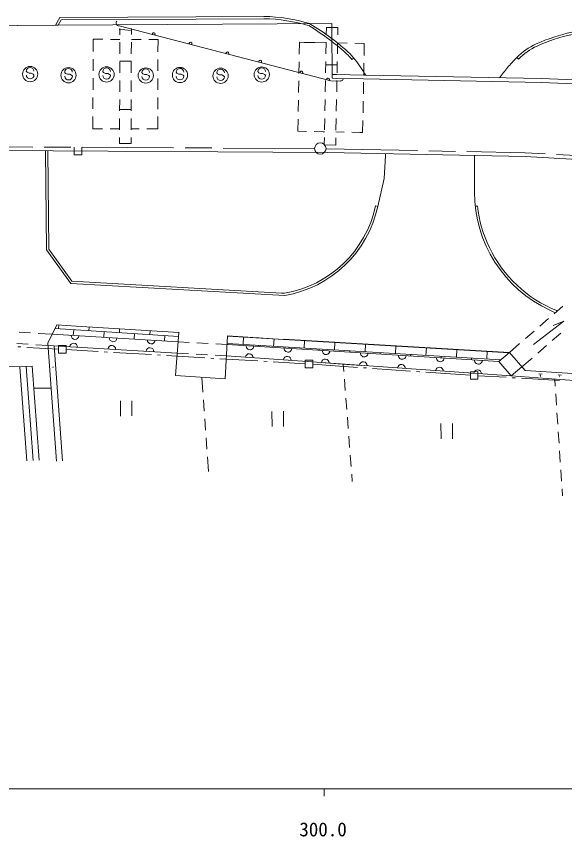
# Model space of a CAD drawing. Units: millimetres, scale not verified. Extents: x 40000 to 680000, y 20000 to 380000.
# Drawn here: x 327580 to 399558, y 198715 to 306319 of the extents above; entities that cross this region are included whole.
import ezdxf
from ezdxf.enums import TextEntityAlignment as Align

# ---------------------------------------------------------------- set-up
doc = ezdxf.new("R2010")
doc.units = ezdxf.units.MM
doc.header["$LTSCALE"] = 1000
doc.linetypes.add('CHAIN', pattern=[18.5, 12, -1.5, 3.5, -1.5])
for name, color, linetype, lineweight in [('M-BGD', 7, 'Continuous', 13), ('M-BMK', 2, 'CHAIN', 13), ('M-BMK-ROW', 30, 'Continuous', 13), ('M-BMK-SRVR', 3, 'Continuous', 13), ('M-STR-STR1', 1, 'Continuous', 13), ('M-STR-STRC', 7, 'Continuous', 13), ('M-TTL-BAND', 7, 'Continuous', 13)]:
    doc.layers.add(name, color=color, linetype=linetype, lineweight=lineweight)
doc.styles.add('ＭＳ ゴシック', font='')
doc.styles.get('ＭＳ ゴシック').set_extended_font_data('MS Gothic')

msp = doc.modelspace()

# ---------------------------------------------------------------- linework, layer by layer
at = {"layer": 'M-BGD'}
for p, q in [((332710, 305174), (333298, 306177)), ((333061, 305175), (333469, 305877)), ((360089, 306319), (333298, 306177)), ((360090, 306019), (333469, 305877)), ((341064, 305072), (368862, 297846)), ((371637, 300670), (371886, 300841)), ((393511, 300715), (393290, 300924)), ((369031, 298197), (369028, 298698)), ((369665, 298185), (369031, 298197)), ((373174, 298116), (369665, 298185)), ((396486, 297660), (373174, 298116)), ((368862, 297846), (370134, 297840)), ((396476, 297660), (405030, 297319)), ((331405, 288683), (331539, 275703)), ((331705, 288684), (331829, 275795)), ((335159, 289157), (335152, 288155)), ((336154, 288149), (336160, 289150)), ((335152, 288155), (336154, 288149)), ((376037, 288035), (375847, 285040)), ((387746, 287785), (387711, 283277)), ((375847, 285040), (375048, 281391)), ((374747, 281450), (375048, 281391)), ((387808, 281415), (388108, 281436)), ((331539, 275703), (334719, 271277)), ((331829, 275795), (334879, 271568)), ((334719, 271277), (362819, 269701)), ((334879, 271568), (362367, 270030)), ((362367, 270030), (362768, 270001)), ((399327, 268299), (398191, 267318)), ((397600, 267777), (398332, 267439)), ((398471, 267720), (398602, 267670)), ((332895, 265863), (331712, 263435)), ((335420, 265701), (332895, 265863)), ((333135, 265853), (333097, 265342)), ((395472, 263283), (399438, 266341)), ((397434, 266665), (396299, 265684)), ((398047, 265765), (399438, 266341)), ((327938, 264900), (329435, 264803)), ((330433, 264739), (332288, 264619)), ((348855, 264335), (332656, 265371)), ((335101, 265219), (335053, 264448)), ((348904, 264836), (335420, 265701)), ((337133, 265597), (337094, 265086)), ((339098, 264962), (339050, 264221)), ((341130, 265340), (341101, 264829)), ((343095, 264706), (343047, 263984)), ((345127, 265083), (345099, 264572)), ((348904, 264836), (348452, 259225)), ((348864, 264806), (348934, 264876)), ((395542, 265031), (394407, 264050)), ((399074, 264767), (397938, 263787)), ((332288, 264619), (348808, 263644)), ((347092, 264449), (347044, 263748)), ((348768, 263613), (348837, 263684)), ((350281, 263559), (348808, 263644)), ((355315, 264427), (355004, 258787)), ((392271, 262200), (355305, 264387)), ((362668, 263951), (355315, 264427)), ((355415, 264417), (355415, 264387)), ((357409, 264264), (357352, 263262)), ((359412, 264181), (359412, 264151)), ((361416, 264027), (361349, 263026)), ((362668, 263982), (392311, 262240)), ((363419, 263944), (363410, 263914)), ((365413, 263791), (365356, 262789)), ((367417, 263707), (367417, 263677)), ((327628, 263412), (329125, 263314)), ((330123, 263249), (331733, 263144)), ((331712, 263435), (332826, 247964)), ((331733, 263144), (348682, 262151)), ((332534, 263087), (333617, 248027)), ((352777, 263416), (351279, 263502)), ((355249, 263275), (353775, 263359)), ((355249, 263275), (390923, 261034)), ((391182, 261265), (355259, 263385)), ((355359, 263386), (355349, 263265)), ((359356, 263149), (359346, 263019)), ((363353, 262912), (363343, 262772)), ((367350, 262675), (367340, 262515)), ((369410, 263554), (369354, 262552)), ((371414, 263471), (371414, 263441)), ((373407, 263317), (373351, 262315)), ((375411, 263234), (375411, 263204)), ((377414, 263081), (377348, 262079)), ((379408, 262997), (379408, 262967)), ((381411, 262844), (381355, 261842)), ((383415, 262771), (383405, 262731)), ((385408, 262607), (385352, 261615)), ((393650, 263397), (392311, 262240)), ((397181, 263133), (396046, 262153)), ((350171, 262064), (348682, 262151)), ((352667, 261918), (351169, 262005)), ((355154, 261772), (353665, 261859)), ((355144, 261782), (355154, 261772)), ((355164, 261772), (355154, 261772)), ((355154, 261772), (355174, 261772)), ((355154, 261772), (392562, 259146)), ((371357, 262439), (371338, 262269)), ((375354, 262202), (375345, 262012)), ((379351, 261965), (379342, 261765)), ((383348, 261729), (383339, 261518)), ((387345, 261492), (387336, 261262)), ((387412, 262534), (387412, 262494)), ((389406, 262370), (389349, 261379)), ((392311, 262240), (390923, 261034)), ((391409, 262297), (391409, 262257)), ((392311, 262240), (394382, 259844)), ((395289, 261500), (393950, 260343)), ((324891, 260397), (329649, 260423)), ((329649, 260423), (330562, 248117)), ((368127, 260865), (370341, 260703)), ((370341, 260703), (371584, 260617)), ((370502, 260693), (370575, 259739)), ((371584, 260617), (372826, 260531)), ((390923, 261034), (392562, 259146)), ((328046, 260307), (328970, 248001)), ((328848, 260370), (329771, 248064)), ((332363, 260302), (332363, 260272)), ((332363, 260282), (332443, 260292)), ((387242, 259519), (388174, 259452)), ((393950, 260343), (392562, 259146)), ((406003, 259112), (394382, 259844)), ((396166, 259409), (396617, 259380)), ((355004, 258777), (348452, 259225)), ((351928, 258987), (352066, 257033)), ((370651, 258741), (370765, 257246)), ((392562, 259146), (408370, 257989)), ((396327, 259259), (396447, 259260)), ((396368, 259119), (396388, 259119)), ((396378, 259119), (396378, 259089)), ((398262, 258725), (398323, 257805)), ((398691, 259277), (399131, 259249)), ((398841, 259128), (398952, 259128)), ((398882, 258998), (398902, 258998)), ((398892, 258998), (398892, 258978)), ((329859, 257529), (332132, 257547)), ((370841, 256249), (370956, 254753)), ((398390, 256807), (398490, 255310)), ((341242, 255896), (341249, 253892)), ((342745, 255901), (342751, 253898)), ((352137, 256036), (352242, 254539)), ((361138, 254501), (361145, 252498)), ((362641, 254507), (362647, 252503)), ((398557, 254313), (398657, 252816)), ((352313, 253542), (352418, 252046)), ((371032, 253756), (371146, 252260)), ((383328, 252905), (383335, 250902)), ((384831, 252910), (384838, 250907)), ((398724, 251818), (398824, 250321)), ((352488, 251048), (352594, 249552)), ((371222, 251263), (371337, 249768)), ((371413, 248770), (371527, 247275)), ((398891, 249324), (398991, 247827)), ((352664, 248554), (352802, 246601)), ((399058, 246829), (399158, 245333)), ((371603, 246278), (371676, 245323)), ((399224, 244335), (399286, 243415))]:
    msp.add_line(p, q, dxfattribs=at)
for centre, radius, start, end in [((341092, 305483), 411, 146.52364, 266.00872), ((359763, 284634), 21383, 72.96686, 89.15629), ((359763, 284634), 21684, 72.96686, 89.15629), ((349620, 277859), 31770, 47.25627, 59.04493), ((349620, 277859), 32070, 47.25627, 59.04493), ((405860, 280165), 24678, 91.02947, 114.0246), ((405860, 280165), 24378, 91.02947, 114.0246), ((345604, 304006), 180, 308.56652, 202.30632), ((350446, 302750), 180, 308.56652, 202.30632), ((399359, 295056), 8433, 114.90844, 136.00376), ((399359, 295056), 8133, 114.90844, 136.00376), ((355298, 301485), 180, 308.56652, 202.30632), ((357714, 289174), 18349, 33.25186, 41.83861), ((359599, 300388), 180, 308.56652, 202.30632), ((357714, 289174), 18048, 39.53184, 41.83861), ((405864, 287877), 18118, 133.94413, 139.69475), ((364992, 298964), 180, 308.56652, 202.30632), ((357714, 289174), 18349, 32.54768, 33.25186), ((405864, 287877), 18118, 139.69475, 144.9906), ((368491, 298055), 180, 308.56652, 202.30632), ((370193, 298121), 280, 258.60215, 3.70337), ((357714, 289174), 18349, 31.35975, 32.54768), ((357714, 289174), 18349, 30.92283, 31.35975), ((357714, 289174), 18349, 356.42587, 357.29071), ((405864, 287877), 18118, 179.41594, 180.31293), ((404778, 283256), 17057, 179.93535, 245.15288), ((360324, 284546), 14743, 279.53183, 347.86911), ((360324, 284546), 15044, 279.53183, 347.86911), ((404778, 283256), 16756, 186.25667, 205.67688), ((404778, 283256), 16756, 205.67688, 247.94879), ((335284, 264439), 501, 176.65351, 356.65351), ((340283, 264145), 501, 176.65351, 356.65351), ((345281, 263852), 501, 176.65351, 356.65351), ((335109, 262946), 501, 356.65301, 176.65301), ((340107, 262652), 501, 356.65301, 176.65301), ((345106, 262359), 501, 356.65301, 176.65301), ((358244, 263085), 501, 176.41039, 356.41039), ((363243, 262772), 501, 176.41039, 356.41039), ((358149, 261562), 501, 355.97271, 175.97271), ((363148, 261219), 501, 355.97271, 175.97271), ((368242, 262458), 501, 176.41039, 356.41039), ((373241, 262145), 501, 176.41039, 356.41039), ((378240, 261831), 501, 176.41039, 356.41039), ((383239, 261518), 501, 176.41039, 356.41039), ((368137, 260865), 501, 355.97271, 175.97271), ((373136, 260512), 501, 355.97271, 175.97271), ((378135, 260158), 501, 355.97271, 175.97271), ((388238, 261205), 501, 176.41039, 356.41039), ((383124, 259805), 501, 355.97271, 175.97271), ((388124, 259452), 501, 355.97271, 175.97271)]:
    msp.add_arc(centre, radius, start, end, dxfattribs=at)
at = {"layer": 'M-BMK'}
for p, q in [((366729, 288985), (268123, 289508)), ((368231, 288960), (394394, 288418)), ((465899, 284687), (394394, 288418))]:
    msp.add_line(p, q, dxfattribs=at)
at = {"layer": 'M-BMK-ROW'}
for p, q in [((327774, 262970), (328174, 262947)), ((328972, 262902), (333116, 262668)), ((333115, 263139), (334116, 263143)), ((333118, 262138), (333115, 263139)), ((334116, 263143), (334120, 262141)), ((334118, 262612), (338326, 262361)), ((334120, 262141), (333118, 262138)), ((339125, 262314), (339524, 262290)), ((340323, 262243), (345314, 261946)), ((346112, 261899), (346512, 261875)), ((347310, 261827), (352301, 261531)), ((353100, 261483), (353499, 261459)), ((354298, 261412), (359289, 261115)), ((360088, 261068), (360487, 261044)), ((361286, 260996), (365494, 260746)), ((365492, 261217), (366494, 261220)), ((365495, 260215), (365492, 261217)), ((366494, 261220), (366497, 260219)), ((366495, 260679), (372350, 260274)), ((366497, 260219), (365495, 260215)), ((373148, 260219), (373547, 260192)), ((374345, 260136), (379333, 259791)), ((380131, 259736), (380530, 259708)), ((381328, 259653), (387183, 259248)), ((387181, 259709), (388183, 259712)), ((387185, 258707), (387181, 259709)), ((388183, 259712), (388186, 258711)), ((388186, 258711), (387185, 258707)), ((388185, 259181), (391891, 258968)), ((392690, 258922), (393090, 258899)), ((393888, 258853), (398880, 258565))]:
    msp.add_line(p, q, dxfattribs=at)
at = {"layer": 'M-BMK-SRVR'}
msp.add_circle((367480, 288977), 751, dxfattribs=at)
at = {"layer": 'M-STR-STR1'}
for p, q in [((327753, 305147), (295747, 303865)), ((332710, 305174), (327713, 305146)), ((333061, 305175), (332710, 305174)), ((368986, 305368), (333061, 305175)), ((342558, 304476), (341065, 304661)), ((341175, 304712), (341173, 303920)), ((342677, 304727), (342675, 303925)), ((368287, 304865), (368269, 303921)), ((368287, 304865), (369789, 304870)), ((368986, 305368), (368990, 304867)), ((368990, 304867), (368999, 303412)), ((369789, 304870), (369771, 303906)), ((337664, 303318), (337659, 301698)), ((337664, 303318), (338917, 303311)), ((339917, 303306), (341170, 303300)), ((341169, 302920), (341165, 301420)), ((342672, 302925), (342667, 301425)), ((342672, 303295), (342732, 303295)), ((342732, 303295), (343955, 303292)), ((344955, 303290), (346178, 303287)), ((346178, 303287), (346172, 301667)), ((364748, 302930), (364718, 301344)), ((364748, 302930), (365369, 302912)), ((365369, 302912), (366661, 302896)), ((366661, 302896), (366761, 302887)), ((366761, 302887), (368254, 302862)), ((368251, 302921), (368223, 301422)), ((368999, 303412), (369001, 303032)), ((369001, 303032), (369020, 299980)), ((369753, 302906), (369725, 301407)), ((369756, 302837), (371009, 302812)), ((372009, 302793), (373262, 302769)), ((373232, 301178), (373262, 302769)), ((337655, 300698), (337650, 299198)), ((341161, 300420), (341156, 298920)), ((341160, 300425), (342662, 300440)), ((342664, 300425), (342659, 298925)), ((346169, 300667), (346164, 299167)), ((364699, 300345), (364671, 298845)), ((368204, 300422), (368176, 298922)), ((369706, 300407), (369678, 298907)), ((369696, 299982), (368194, 299977)), ((368194, 299977), (369696, 299982)), ((369020, 299980), (369028, 298698)), ((373185, 298679), (373213, 300178)), ((337647, 298198), (337642, 296698)), ((346160, 298167), (346155, 296667)), ((369674, 298685), (369029, 298698)), ((373184, 298616), (369674, 298685)), ((373450, 298611), (373184, 298616)), ((396494, 298161), (373450, 298611)), ((396494, 298161), (405049, 297820)), ((341153, 297920), (341148, 296420)), ((342656, 297925), (342651, 296425)), ((364652, 297845), (364624, 296345)), ((368157, 297922), (368129, 296422)), ((369660, 297907), (369632, 296408)), ((373138, 296179), (373166, 297679)), ((337638, 295698), (337633, 294198)), ((341145, 295420), (341140, 293920)), ((342648, 295425), (342643, 293925)), ((346152, 295667), (346147, 294167)), ((364605, 295345), (364577, 293846)), ((368110, 295423), (368082, 293923)), ((369613, 295408), (369585, 293908)), ((373091, 293680), (373119, 295179)), ((341141, 294105), (342644, 294100)), ((337630, 293198), (337624, 291579)), ((341137, 292920), (341132, 291420)), ((342640, 292925), (342635, 291425)), ((346143, 293167), (346138, 291548)), ((364558, 292846), (364528, 291261)), ((368064, 292923), (368036, 291423)), ((369566, 292908), (369538, 291408)), ((373042, 291090), (373072, 292680)), ((337624, 291579), (338877, 291576)), ((339877, 291574), (341130, 291571)), ((342632, 291566), (343695, 291563)), ((344695, 291560), (345757, 291557)), ((345757, 291557), (345988, 291558)), ((345988, 291558), (346138, 291548)), ((364528, 291261), (365686, 291237)), ((366685, 291216), (367843, 291192)), ((367843, 291192), (368033, 291193)), ((369536, 291158), (370609, 291137)), ((371608, 291119), (372681, 291098)), ((372681, 291098), (372721, 291098)), ((372721, 291098), (373042, 291090)), ((341129, 290420), (341127, 289628)), ((341127, 289628), (342629, 289623)), ((342632, 290425), (342629, 289623)), ((368017, 290423), (367999, 289480)), ((367999, 289480), (369502, 289445)), ((369520, 290409), (369502, 289445)), ((268365, 289038), (368473, 288470)), ((368463, 288470), (394376, 287918)), ((394376, 287918), (467624, 284102))]:
    msp.add_line(p, q, dxfattribs=at)
at = {"layer": 'M-STR-STRC'}
for p, q in [((328885, 299121), (328986, 298991)), ((328986, 298991), (329236, 298882)), ((329236, 298882), (329537, 298883)), ((329537, 298883), (329788, 298744)), ((329788, 298744), (329888, 298624)), ((333923, 298978), (334034, 298838)), ((334034, 298838), (334285, 298729)), ((334285, 298729), (334585, 298730)), ((334585, 298730), (334826, 298601)), ((334826, 298601), (334927, 298481)), ((338921, 299085), (339031, 298945)), ((339031, 298945), (339272, 298836)), ((339272, 298836), (339573, 298837)), ((339573, 298837), (339824, 298708)), ((339824, 298708), (339924, 298588)), ((344069, 298943), (344180, 298803)), ((344180, 298803), (344421, 298693)), ((344421, 298693), (344721, 298695)), ((344721, 298695), (344972, 298565)), ((344972, 298565), (345073, 298445)), ((348556, 298998), (348657, 298858)), ((348657, 298858), (348908, 298759)), ((348908, 298759), (349208, 298760)), ((349208, 298760), (349459, 298621)), ((349459, 298621), (349559, 298501)), ((353885, 298896), (353996, 298766)), ((353996, 298766), (354236, 298657)), ((354236, 298657), (354537, 298658)), ((354537, 298658), (354788, 298519)), ((354788, 298519), (354888, 298409)), ((359293, 299075), (359393, 298935)), ((359393, 298935), (359644, 298826)), ((359644, 298826), (359945, 298827)), ((359945, 298827), (360195, 298697)), ((360195, 298697), (360296, 298578))]:
    msp.add_line(p, q, dxfattribs=at)
for centre in [(329387, 298752), (334425, 298599), (339423, 298706), (344571, 298564), (349058, 298629), (354387, 298527), (359795, 298696)]:
    msp.add_circle(centre, 1002, dxfattribs=at)
for centre, start, end in [((329386, 299123), 0.30986, 180.30986), ((334424, 298980), 0.30986, 180.30986), ((339422, 299087), 0.30986, 180.30986), ((344570, 298944), 0.30986, 180.30986), ((349057, 299000), 0.30986, 180.30986), ((354386, 298898), 0.30986, 180.30986), ((359794, 299077), 0.30986, 180.30986), ((329387, 298622), 180.30986, 0.30986), ((334426, 298479), 180.30986, 0.30986), ((339423, 298586), 180.30986, 0.30986), ((344572, 298444), 180.30986, 0.30986), ((349059, 298499), 180.30986, 0.30986), ((354387, 298397), 180.30986, 0.30986), ((359795, 298576), 180.30986, 0.30986)]:
    msp.add_arc(centre, 501, start, end, dxfattribs=at)
at = {"layer": 'M-TTL-BAND'}
for p, q in [((40000, 205000), (579000, 205000)), ((368000, 205000), (368000, 204000))]:
    msp.add_line(p, q, dxfattribs=at)

# ---------------------------------------------------------------- texts
at = {"layer": 'M-TTL-BAND', "style": 'ＭＳ ゴシック'}
msp.add_text('300.0', height=1833, dxfattribs=at).set_placement((367844, 198195), align=Align.BOTTOM_CENTER)

doc.saveas('drawing.dxf')
